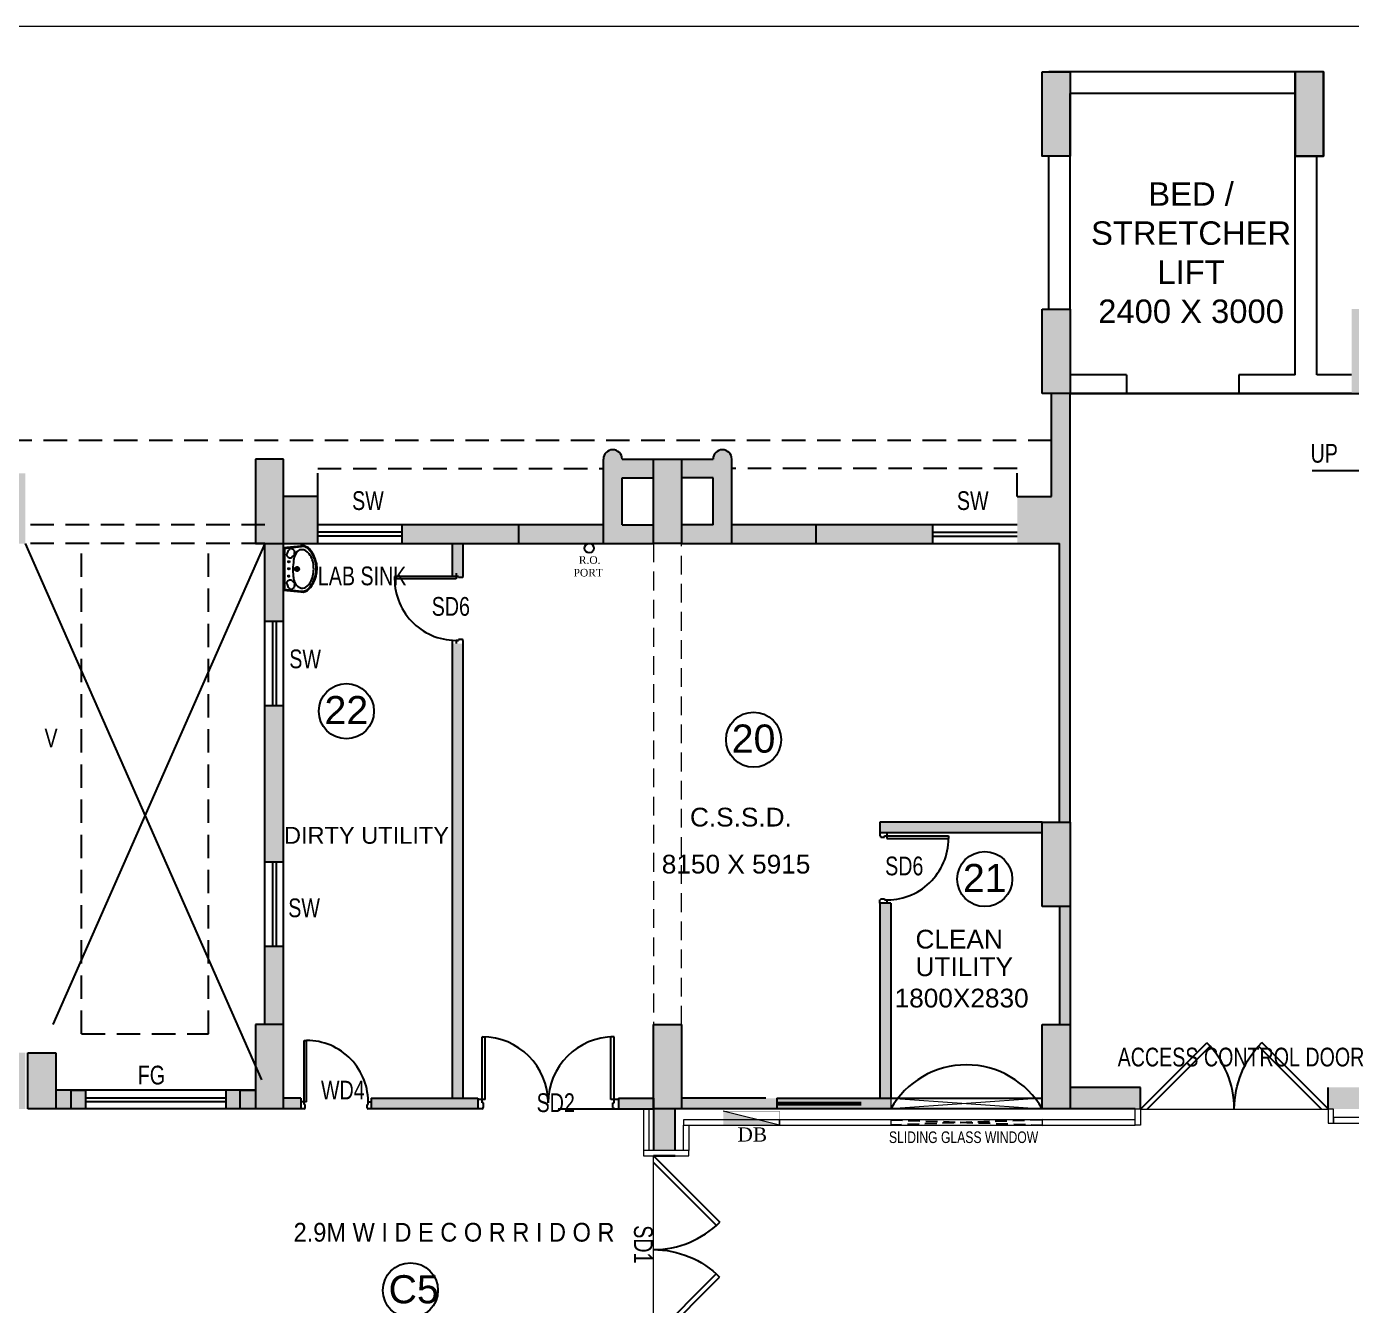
# Model space of a CAD drawing. Extents: x 11034434 to 11724204, y -4674497 to -3911811.
# Drawn here: x 11286318 to 11300451, y -4618108 to -4604468 of the extents above; entities that cross this region are included whole.
import ezdxf
from ezdxf.enums import TextEntityAlignment as Align

# ---------------------------------------------------------------- set-up
doc = ezdxf.new("R2010")
doc.units = 0
doc.header["$MEASUREMENT"] = 0
for name, pattern in [('CENTER', [0]), ('DASHED', [0.75, 0.5, -0.25]), ('DASHED2', [0.375, 0.25, -0.125]), ('HIDDEN', [0.375, 0.25, -0.125])]:
    doc.linetypes.add(name, pattern=pattern)
doc.layers.get('0').update_dxf_attribs({"color": 251, "linetype": 'CONTINUOUS'})
for name, color, linetype, lineweight in [('0.0', 251, 'CONTINUOUS', 0), ('Duct Insulations', 7, 'CONTINUOUS', 5), ('OT TEXT', 251, 'CONTINUOUS', 5), ('WALL PANEL', 7, 'CONTINUOUS', 15)]:
    doc.layers.add(name, color=color, linetype=linetype, lineweight=lineweight)
for name, color, linetype in [('BEAM', 251, 'CONTINUOUS'), ('BLOCK', 251, 'CONTINUOUS'), ('HATCH', 251, 'CONTINUOUS'), ('HS', 251, 'CONTINUOUS'), ('SECTION', 251, 'CONTINUOUS')]:
    doc.layers.add(name, color=color, linetype=linetype)
doc.styles.add('ARIAL', font='arial.ttf', dxfattribs={"width": 0.75})
doc.styles.get("Standard").update_dxf_attribs({"font": 'arial.ttf'})

# ---------------------------------------------------------------- blocks, each defined once
blk = doc.blocks.new('A$C2EC22F09')
at = {"lineweight": 15, "ltscale": 5}
h = blk.add_hatch(color=251, dxfattribs=at)
h.dxf.hatch_style = 1
h.paths.add_polyline_path([(150, 300), (0, 300), (0, -300)])
at = {"color": 7, "lineweight": 15, "ltscale": 5}
blk.add_line((0, -300), (150, 300), dxfattribs=at)
at = {"color": 7, "lineweight": 15, "ltscale": 5, "const_width": 2.42}
blk.add_lwpolyline([(0, -300), (0, 300), (150, 300), (150, -300), (0, -300)], dxfattribs=at)
at = {"layer": 'OT TEXT', "color": 117, "lineweight": 5, "insert": (-100, -9), "char_height": 150, "attachment_point": 5, "rotation": 270}
blk.add_mtext('{\\fTimes New Roman|b0|i0|c0|p18;\\C5;DB}', dxfattribs=at)

msp = doc.modelspace()

# ---------------------------------------------------------------- hatches: boundary and pattern name
at = {"ltscale": 500}
for points in [[(11297150.7, -4604952), (11297450.7, -4604952), (11297450.7, -4605852), (11297150.7, -4605852)], [(11299850.7, -4605852), (11300150.7, -4605852), (11300150.7, -4604952), (11299850.7, -4604952)], [(11297450.7, -4608382), (11297250.7, -4608382), (11297250.7, -4609482), (11296885.7, -4609482), (11296885.7, -4609782), (11296885.7, -4609982), (11297335.7, -4609982), (11297335.7, -4612952), (11297450.7, -4612952)], [(11293840.7, -4609082, 0.9999454), (11293640.7, -4609082), (11292670.7, -4609082, 0.9999615), (11292470.7, -4609082), (11292470.7, -4609782), (11292470.7, -4609982), (11293005.7, -4609982), (11293005.7, -4609782), (11292670.7, -4609782), (11292670.7, -4609282), (11293005.7, -4609282), (11293005.7, -4609232), (11293305.7, -4609232), (11293305.7, -4609282), (11293640.7, -4609282), (11293640.7, -4609782), (11293305.7, -4609782), (11293305.7, -4609982), (11293840.7, -4609982), (11293840.7, -4609782)], [(11289425.7, -4609782), (11289425.7, -4609482), (11289060.7, -4609482), (11289060.7, -4609982), (11289425.7, -4609982)], [(11297450.7, -4613852), (11297335.7, -4613852), (11297335.7, -4615112), (11297450.7, -4615112)], [(11286795.7, -4615812), (11286630.7, -4615812), (11286630.7, -4616012), (11286795.7, -4616012)], [(11288760.7, -4615812), (11288595.7, -4615812), (11288595.7, -4616012), (11288760.7, -4616012)], [(11292631.9, -4615897), (11292631.9, -4616012), (11293005.7, -4616012), (11293005.7, -4615897)], [(11295535.7, -4615897), (11293305.7, -4615897), (11293305.7, -4616012), (11295535.7, -4616012)]]:
    msp.add_hatch(color=256, dxfattribs=at).paths.add_polyline_path(points)
h = msp.add_hatch(color=256, dxfattribs=at)
h.paths.add_polyline_path([(11298200.7, -4615782), (11298200.7, -4616012), (11298200.7, -4616012)], flags=16)
h.paths.add_polyline_path([(11298200.7, -4616012), (11298200.7, -4615782), (11297450.7, -4615782), (11297450.7, -4616012)])
h = msp.add_hatch(color=256, dxfattribs=at)
h.paths.add_polyline_path([(11300200.7, -4615782), (11300229.2, -4615782), (11300200.7, -4615782)], flags=16)
h.paths.add_polyline_path([(11303250.7, -4616012), (11303250.7, -4615782), (11300200.7, -4615782), (11300200.7, -4616012)])
at = {"layer": 'HATCH', "ltscale": 500}
h = msp.add_hatch(color=251, dxfattribs=at)
h.dxf.hatch_style = 1
h.paths.add_polyline_path([(11284390.7, -4648802), (11284690.7, -4648802), (11284690.7, -4649702), (11284390.7, -4649702)])
h.paths.add_polyline_path([(11327800.7, -4652667), (11328700.7, -4652667), (11328700.7, -4652967), (11327800.7, -4652967)])
h.paths.add_polyline_path([(11302215.7, -4658732), (11302515.7, -4658732), (11302515.7, -4659632), (11302215.7, -4659632)])
h.paths.add_polyline_path([(11324600.7, -4658732), (11325200.7, -4658732), (11325200.7, -4659032), (11324600.7, -4659032)])
h.paths.add_polyline_path([(11280960.7, -4640612), (11281710.7, -4640612), (11281710.7, -4640912), (11280960.7, -4640912)])
h.paths.add_polyline_path([(11280960.7, -4644142), (11281860.7, -4644142), (11281860.7, -4644442), (11280960.7, -4644442)])
h.paths.add_polyline_path([(11317942.4, -4658632), (11318770.7, -4658632), (11318770.7, -4658932), (11317942.4, -4658932)])
h.paths.add_polyline_path([(11294185.7, -4658032), (11294485.7, -4658032), (11294485.7, -4658932), (11294185.7, -4658932)])
h.paths.add_polyline_path([(11288015.7, -4658182), (11288315.7, -4658182), (11288315.7, -4658932), (11288015.7, -4658932)])
h.paths.add_polyline_path([(11287690.7, -4658957), (11287990.7, -4658957), (11287990.7, -4659707), (11287690.7, -4659707)])
h.paths.add_polyline_path([(11280960.7, -4629742), (11281710.7, -4629742), (11281710.7, -4630042), (11280960.7, -4630042)])
h.paths.add_polyline_path([(11327800.7, -4629742), (11328700.7, -4629742), (11328700.7, -4630042), (11327800.7, -4630042)])
h.paths.add_polyline_path([(11280860.7, -4648802), (11281160.7, -4648802), (11281160.7, -4649702), (11280860.7, -4649702)])
h.paths.add_polyline_path([(11287690.7, -4658182), (11287990.7, -4658182), (11287990.7, -4658932), (11287690.7, -4658932)])
h.paths.add_polyline_path([(11327700.7, -4616012), (11328000.7, -4616012), (11328000.7, -4615033.7), (11327700.7, -4615033.7)])
h.paths.add_polyline_path([(11280960.7, -4637012), (11281710.7, -4637012), (11281710.7, -4637312), (11280960.7, -4637312)])
h.paths.add_polyline_path([(11309415.7, -4658732), (11309715.7, -4658732), (11309715.7, -4659632), (11309415.7, -4659632)])
h.paths.add_polyline_path([(11327800.7, -4609782), (11328700.7, -4609782), (11328700.7, -4610082), (11327800.7, -4610082)])
h.paths.add_polyline_path([(11327800.7, -4626142), (11328700.7, -4626142), (11328700.7, -4626442), (11327800.7, -4626442)])
h.paths.add_polyline_path([(11280960.7, -4633412), (11281710.7, -4633412), (11281710.7, -4633712), (11280960.7, -4633712)])
h.paths.add_polyline_path([(11313015.7, -4652702), (11313315.7, -4652702), (11313315.7, -4653602), (11313015.7, -4653602)])
h.paths.add_polyline_path([(11327800.7, -4633412), (11328700.7, -4633412), (11328700.7, -4633712), (11327800.7, -4633712)])
h.paths.add_polyline_path([(11286005.7, -4619012), (11286305.7, -4619012), (11286305.7, -4619612), (11286005.7, -4619612)])
h.paths.add_polyline_path([(11280960.7, -4619012), (11281860.7, -4619012), (11281860.7, -4619312), (11280960.7, -4619312)])
h.paths.add_polyline_path([(11327800.7, -4619012), (11328600.7, -4619012), (11328600.7, -4619312), (11327800.7, -4619312)])
h.paths.add_polyline_path([(11324600.7, -4647742), (11325299.6, -4647742), (11325299.6, -4648042), (11324600.7, -4648042)])
h.paths.add_polyline_path([(11321770.7, -4658632), (11322598.9, -4658632), (11322598.9, -4658932), (11321770.7, -4658932)])
h.paths.add_polyline_path([(11327800.7, -4640612), (11328700.7, -4640612), (11328700.7, -4640912), (11327800.7, -4640912)])
h.paths.add_polyline_path([(11286005.7, -4615412), (11286305.7, -4615412), (11286305.7, -4616012), (11286005.7, -4616012)])
h.paths.add_polyline_path([(11286330.7, -4615412), (11286630.7, -4615412), (11286630.7, -4616012), (11286330.7, -4616012)])
h.paths.add_polyline_path([(11282340.7, -4615112), (11282640.7, -4615112), (11282640.7, -4616012), (11282340.7, -4616012)])
h.paths.add_polyline_path([(11327800.7, -4658632), (11328700.7, -4658632), (11328700.7, -4658932), (11327800.7, -4658932)])
h.paths.add_polyline_path([(11300450.7, -4607482), (11300750.7, -4607482), (11300750.7, -4608382), (11300450.7, -4608382)])
h.paths.add_polyline_path([(11306480.7, -4607482), (11306780.7, -4607482), (11306780.7, -4608382), (11306480.7, -4608382)])
h.paths.add_polyline_path([(11284390.7, -4658182), (11284690.7, -4658182), (11284690.7, -4658932), (11284390.7, -4658932)])
h.paths.add_polyline_path([(11286330.7, -4619012), (11286630.7, -4619012), (11286630.7, -4619612), (11286330.7, -4619612)])
h.paths.add_polyline_path([(11297150.7, -4607482), (11297450.7, -4607482), (11297450.7, -4608382), (11297150.7, -4608382)])
h.paths.add_polyline_path([(11282340.7, -4609232), (11282640.7, -4609232), (11282640.7, -4609982), (11282340.7, -4609982)])
h.paths.add_polyline_path([(11286005.7, -4622612), (11286305.7, -4622612), (11286305.7, -4623212), (11286005.7, -4623212)])
h.paths.add_polyline_path([(11286330.7, -4623212), (11286630.7, -4623212), (11286630.7, -4622612), (11286330.7, -4622612)])
h.paths.add_polyline_path([(11284390.7, -4643692), (11284690.7, -4643692), (11284690.7, -4644442), (11284390.7, -4644442)])
h.paths.add_polyline_path([(11286005.7, -4609232), (11286305.7, -4609232), (11286305.7, -4609982), (11286005.7, -4609982)])
h.paths.add_polyline_path([(11283940.7, -4658957), (11284690.7, -4658957), (11284690.7, -4659257), (11283940.7, -4659257)])
h.paths.add_polyline_path([(11313015.7, -4658732), (11313315.7, -4658732), (11313315.7, -4659632), (11313015.7, -4659632)])
h.paths.add_polyline_path([(11284390.7, -4652702), (11284690.7, -4652702), (11284690.7, -4653452), (11284390.7, -4653452)])
h.paths.add_polyline_path([(11305815.7, -4658732), (11306115.7, -4658732), (11306115.7, -4659632), (11305815.7, -4659632)])
h.paths.add_polyline_path([(11327800.7, -4622612), (11328700.7, -4622612), (11328700.7, -4622912), (11327800.7, -4622912)])
h.paths.add_polyline_path([(11280960.7, -4626142), (11281710.7, -4626142), (11281710.7, -4626442), (11280960.7, -4626442)])
h.paths.add_polyline_path([(11321770.7, -4658957), (11322370.7, -4658957), (11322370.7, -4659257), (11321770.7, -4659257)])
h.paths.add_polyline_path([(11280685.7, -4658957), (11281435.7, -4658957), (11281435.7, -4659257), (11280685.7, -4659257)])
h.paths.add_polyline_path([(11318170.7, -4658957), (11318770.7, -4658957), (11318770.7, -4659257), (11318170.7, -4659257)])
h.paths.add_polyline_path([(11281860.7, -4622612), (11280960.7, -4622612), (11280960.7, -4622912), (11281860.7, -4622912)])
h.paths.add_polyline_path([(11294185.7, -4652702), (11294485.7, -4652702), (11294485.7, -4653602), (11294185.7, -4653602)])
h.paths.add_polyline_path([(11298615.7, -4658732), (11298915.7, -4658732), (11298915.7, -4659632), (11298615.7, -4659632)])
h.paths.add_polyline_path([(11318470.7, -4652702), (11318770.7, -4652702), (11318770.7, -4653602), (11318470.7, -4653602)])
h.paths.add_polyline_path([(11327800.7, -4644142), (11328700.7, -4644142), (11328700.7, -4644442), (11327800.7, -4644442)])
h.paths.add_polyline_path([(11327800.7, -4649402), (11328778.9, -4649402), (11328778.9, -4649702), (11327800.7, -4649702)])
h.paths.add_polyline_path([(11288760.7, -4609082), (11289060.7, -4609082), (11289060.7, -4609982), (11288760.7, -4609982)])
edge = h.paths.add_edge_path()
edge.add_line((11309265.7, -4609082), (11309265.7, -4609982))
edge.add_line((11321770.7, -4649702), (11322748.9, -4649702))
edge.add_line((11287690.7, -4643692), (11287690.7, -4644442))
edge.add_line((11309565.7, -4616012), (11309565.7, -4615112))
edge.add_line((11287990.7, -4653452), (11287990.7, -4652702))
edge.add_line((11288015.7, -4652702), (11288015.7, -4653452))
h.paths.add_polyline_path([(11306480.7, -4649402), (11307380.7, -4649402), (11307380.7, -4649702), (11306480.7, -4649702)], flags=17)
h.paths.add_polyline_path([(11291120.7, -4648802), (11291420.7, -4648802), (11291420.7, -4649702), (11291120.7, -4649702)], flags=17)
h.paths.add_polyline_path([(11288015.7, -4648952), (11288315.7, -4648952), (11288315.7, -4649702), (11288015.7, -4649702)], flags=17)
h.paths.add_polyline_path([(11288015.7, -4652702), (11288315.7, -4652702), (11288315.7, -4653452), (11288015.7, -4653452)], flags=17)
h.paths.add_polyline_path([(11296472.4, -4649402), (11297450.7, -4649402), (11297450.7, -4649702), (11296472.4, -4649702)], flags=17)
h.paths.add_polyline_path([(11298276.5, -4652702), (11299254.8, -4652702), (11299254.8, -4653002), (11298276.5, -4653002)], flags=17)
h.paths.add_polyline_path([(11311840.7, -4649402), (11312740.7, -4649402), (11312740.7, -4649702), (11311840.7, -4649702)], flags=17)
h.paths.add_polyline_path([(11300450.7, -4649402), (11301428.9, -4649402), (11301428.9, -4649702), (11300450.7, -4649702)], flags=17)
h.paths.add_polyline_path([(11317870.7, -4649402), (11318770.7, -4649402), (11318770.7, -4649702), (11317870.7, -4649702)], flags=17)
h.paths.add_polyline_path([(11287690.7, -4648952), (11287990.7, -4648952), (11287990.7, -4649702), (11287690.7, -4649702)], flags=17)
h.paths.add_polyline_path([(11287690.7, -4652702), (11287990.7, -4652702), (11287990.7, -4653452), (11287690.7, -4653452)], flags=17)
h.paths.add_polyline_path([(11311840.7, -4622612), (11312740.7, -4622612), (11312740.7, -4622912), (11311840.7, -4622912)], flags=17)
h.paths.add_polyline_path([(11306480.7, -4615412), (11306780.7, -4615412), (11306780.7, -4616012), (11306480.7, -4616012)], flags=16)
h.paths.add_polyline_path([(11306480.7, -4629742), (11307380.7, -4629742), (11307380.7, -4630042), (11306480.7, -4630042)], flags=17)
h.paths.add_polyline_path([(11303250.7, -4613552), (11303850.7, -4613552), (11303850.7, -4613852), (11303250.7, -4613852)], flags=17)
h.paths.add_polyline_path([(11303250.7, -4615712), (11303850.7, -4615712), (11303850.7, -4616012), (11303250.7, -4616012)], flags=16)
h.paths.add_polyline_path([(11311840.7, -4644142), (11312740.7, -4644142), (11312740.7, -4644442), (11311840.7, -4644442)], flags=17)
h.paths.add_polyline_path([(11287690.7, -4643692), (11287990.7, -4643692), (11287990.7, -4644442), (11287690.7, -4644442)], flags=17)
h.paths.add_polyline_path([(11297450.7, -4633712), (11296550.7, -4633712), (11296550.7, -4633412), (11297450.7, -4633412)], flags=17)
h.paths.add_polyline_path([(11290520.7, -4640612), (11291420.7, -4640612), (11291420.7, -4640912), (11290520.7, -4640912)], flags=17)
h.paths.add_polyline_path([(11297150.7, -4643842), (11297450.7, -4643842), (11297450.7, -4644742), (11297150.7, -4644742)], flags=17)
h.paths.add_polyline_path([(11290520.7, -4644142), (11291420.7, -4644142), (11291420.7, -4644442), (11290520.7, -4644442)], flags=17)
h.paths.add_polyline_path([(11306480.7, -4640612), (11307380.7, -4640612), (11307380.7, -4640912), (11306480.7, -4640912)], flags=17)
h.paths.add_polyline_path([(11288015.7, -4643692), (11288315.7, -4643692), (11288315.7, -4644442), (11288015.7, -4644442)], flags=17)
h.paths.add_polyline_path([(11290520.7, -4637012), (11291420.7, -4637012), (11291420.7, -4637312), (11290520.7, -4637312)], flags=17)
h.paths.add_polyline_path([(11311840.7, -4626142), (11312740.7, -4626142), (11312740.7, -4626442), (11311840.7, -4626442)], flags=17)
h.paths.add_polyline_path([(11311840.7, -4637012), (11312740.7, -4637012), (11312740.7, -4637312), (11311840.7, -4637312)], flags=17)
h.paths.add_polyline_path([(11311840.7, -4633412), (11312740.7, -4633412), (11312740.7, -4633712), (11311840.7, -4633712)], flags=17)
h.paths.add_polyline_path([(11315340.7, -4647742), (11315940.7, -4647742), (11315940.7, -4648042), (11315340.7, -4648042)], flags=17)
h.paths.add_polyline_path([(11321770.7, -4629742), (11322670.7, -4629742), (11322670.7, -4630042), (11321770.7, -4630042)], flags=17)
h.paths.add_polyline_path([(11317870.7, -4629742), (11318770.7, -4629742), (11318770.7, -4630042), (11317870.7, -4630042)], flags=17)
h.paths.add_polyline_path([(11300450.7, -4636712), (11300750.7, -4636712), (11300750.7, -4637612), (11300450.7, -4637612)], flags=17)
h.paths.add_polyline_path([(11306480.7, -4637012), (11307380.7, -4637012), (11307380.7, -4637312), (11306480.7, -4637312)], flags=17)
h.paths.add_polyline_path([(11321770.7, -4649402), (11322748.9, -4649402), (11322748.9, -4649702), (11321770.7, -4649702)], flags=17)
h.paths.add_polyline_path([(11297150.7, -4636712), (11297450.7, -4636712), (11297450.7, -4637612), (11297150.7, -4637612)], flags=17)
h.paths.add_polyline_path([(11318470.7, -4636712), (11318770.7, -4636712), (11318770.7, -4637612), (11318470.7, -4637612)], flags=17)
h.paths.add_polyline_path([(11300450.7, -4629742), (11301350.7, -4629742), (11301350.7, -4630042), (11300450.7, -4630042)], flags=17)
h.paths.add_polyline_path([(11313568.2, -4615712), (11314468.2, -4615712), (11314468.2, -4616012), (11313568.2, -4616012)], flags=17)
h.paths.add_polyline_path([(11317870.7, -4615712), (11318770.7, -4615712), (11318770.7, -4616012), (11317870.7, -4616012)], flags=17)
h.paths.add_polyline_path([(11321770.7, -4615712), (11322670.7, -4615712), (11322670.7, -4616012), (11321770.7, -4616012)], flags=17)
h.paths.add_polyline_path([(11306480.7, -4633412), (11307380.7, -4633412), (11307380.7, -4633712), (11306480.7, -4633712)], flags=17)
h.paths.add_polyline_path([(11300450.7, -4633412), (11301350.7, -4633412), (11301350.7, -4633712), (11300450.7, -4633712)], flags=17)
h.paths.add_polyline_path([(11294020.7, -4647742), (11294620.7, -4647742), (11294620.7, -4648042), (11294020.7, -4648042)], flags=17)
h.paths.add_polyline_path([(11306480.7, -4622612), (11307380.7, -4622612), (11307380.7, -4622912), (11306480.7, -4622912)], flags=17)
h.paths.add_polyline_path([(11290520.7, -4633412), (11291420.7, -4633412), (11291420.7, -4633712), (11290520.7, -4633712)], flags=17)
h.paths.add_polyline_path([(11321770.7, -4633412), (11322670.7, -4633412), (11322670.7, -4633712), (11321770.7, -4633712)], flags=17)
h.paths.add_polyline_path([(11317870.7, -4633412), (11318770.7, -4633412), (11318770.7, -4633712), (11317870.7, -4633712)], flags=17)
h.paths.add_polyline_path([(11321770.7, -4636712), (11322070.7, -4636712), (11322070.7, -4637612), (11321770.7, -4637612)], flags=17)
h.paths.add_polyline_path([(11300450.7, -4640312), (11300750.7, -4640312), (11300750.7, -4641212), (11300450.7, -4641212)], flags=17)
h.paths.add_polyline_path([(11321770.7, -4643842), (11322070.7, -4643842), (11322070.7, -4644742), (11321770.7, -4644742)], flags=17)
h.paths.add_polyline_path([(11306480.7, -4626142), (11307380.7, -4626142), (11307380.7, -4626442), (11306480.7, -4626442)], flags=17)
h.paths.add_polyline_path([(11318470.7, -4625842), (11318770.7, -4625842), (11318770.7, -4626742), (11318470.7, -4626742)], flags=17)
h.paths.add_polyline_path([(11321770.7, -4625842), (11322070.7, -4625842), (11322070.7, -4626742), (11321770.7, -4626742)], flags=17)
h.paths.add_polyline_path([(11296550.7, -4629742), (11297450.7, -4629742), (11297450.7, -4630042), (11296550.7, -4630042)], flags=17)
h.paths.add_polyline_path([(11311645.4, -4629741.8), (11312740.7, -4629742), (11312740.7, -4630042), (11311645.4, -4630041.8)], flags=17)
h.paths.add_polyline_path([(11290520.7, -4629742), (11291420.7, -4629742), (11291420.7, -4630042), (11290520.7, -4630042)], flags=17)
h.paths.add_polyline_path([(11305476.5, -4652702), (11306454.8, -4652702), (11306454.8, -4653002), (11305476.5, -4653002)], flags=17)
h.paths.add_polyline_path([(11297150.7, -4640312), (11297450.7, -4640312), (11297450.7, -4641212), (11297150.7, -4641212)], flags=17)
h.paths.add_polyline_path([(11293005.7, -4609982), (11293305.7, -4609982), (11293305.7, -4609182), (11293005.7, -4609182)], flags=17)
h.paths.add_polyline_path([(11321770.7, -4622312), (11322070.7, -4622312), (11322070.7, -4623212), (11321770.7, -4623212)], flags=17)
h.paths.add_polyline_path([(11297150.7, -4612952), (11297450.7, -4612952), (11297450.7, -4613852), (11297150.7, -4613852)], flags=17)
h.paths.add_polyline_path([(11311840.7, -4619012), (11312740.7, -4619012), (11312740.7, -4619312), (11311840.7, -4619312)], flags=17)
h.paths.add_polyline_path([(11306480.7, -4612952), (11306780.7, -4612952), (11306780.7, -4613852), (11306480.7, -4613852)], flags=17)
h.paths.add_polyline_path([(11293005.7, -4615112), (11293305.7, -4615112), (11293305.7, -4616012), (11293005.7, -4616012)], flags=17)
h.paths.add_polyline_path([(11309265.7, -4615112), (11309565.7, -4615112), (11309565.7, -4616012), (11309265.7, -4616012)], flags=16)
h.paths.add_polyline_path([(11290520.7, -4619012), (11291420.7, -4619012), (11291420.7, -4619312), (11290520.7, -4619312)], flags=17)
h.paths.add_polyline_path([(11300450.7, -4619012), (11301095.7, -4619012), (11301095.7, -4619312), (11300450.7, -4619312)], flags=17)
h.paths.add_polyline_path([(11288760.7, -4615112), (11289060.7, -4615112), (11289060.7, -4616012), (11288760.7, -4616012)], flags=17)
h.paths.add_polyline_path([(11318470.7, -4609082), (11318770.7, -4609082), (11318770.7, -4609982), (11318470.7, -4609982)], flags=17)
h.paths.add_polyline_path([(11297150.7, -4615112), (11297450.7, -4615112), (11297450.7, -4616012), (11297150.7, -4616012)], flags=17)
h.paths.add_polyline_path([(11313868.2, -4609082), (11314168.2, -4609082), (11314168.2, -4609982), (11313868.2, -4609982)], flags=17)
h.paths.add_polyline_path([(11321770.7, -4619012), (11322670.7, -4619012), (11322670.7, -4619312), (11321770.7, -4619312)], flags=17)
h.paths.add_polyline_path([(11297150.7, -4625842), (11297450.7, -4625842), (11297450.7, -4626742), (11297150.7, -4626742)], flags=17)
h.paths.add_polyline_path([(11290520.7, -4622612), (11291420.7, -4622612), (11291420.7, -4622912), (11290520.7, -4622912)], flags=17)
h.paths.add_polyline_path([(11309265.7, -4609082), (11309565.7, -4609082), (11309565.7, -4609982), (11309265.7, -4609982)], flags=17)
h.paths.add_polyline_path([(11317870.7, -4619012), (11318770.7, -4619012), (11318770.7, -4619312), (11317870.7, -4619312)], flags=17)
h.paths.add_polyline_path([(11321770.7, -4609082), (11322070.7, -4609082), (11322070.7, -4609982), (11321770.7, -4609982)], flags=17)
h.paths.add_polyline_path([(11309076.5, -4652702), (11310054.8, -4652702), (11310054.8, -4653002), (11309076.5, -4653002)], flags=17)
h.paths.add_polyline_path([(11306480.7, -4619012), (11307380.7, -4619012), (11307380.7, -4619312), (11306480.7, -4619312)], flags=17)
h.paths.add_polyline_path([(11306480.7, -4644142), (11307380.7, -4644142), (11307380.7, -4644442), (11306480.7, -4644442)], flags=17)
h.paths.add_polyline_path([(11300450.7, -4622312), (11300750.7, -4622312), (11300750.7, -4623212), (11300450.7, -4623212)], flags=17)
h.paths.add_polyline_path([(11311840.7, -4640612), (11312740.7, -4640612), (11312740.7, -4640912), (11311840.7, -4640912)], flags=17)
h.paths.add_polyline_path([(11297150.7, -4623212), (11297450.7, -4623212), (11297450.7, -4622314.4), (11297150.7, -4622314.4)], flags=17)
h.paths.add_polyline_path([(11318470.7, -4640312), (11318770.7, -4640312), (11318770.7, -4641212), (11318470.7, -4641212)], flags=17)
h.paths.add_polyline_path([(11300450.7, -4643842), (11300750.7, -4643842), (11300750.7, -4644742), (11300450.7, -4644742)], flags=17)
h.paths.add_polyline_path([(11321770.7, -4640312), (11322070.7, -4640312), (11322070.7, -4641212), (11321770.7, -4641212)], flags=17)
h.paths.add_polyline_path([(11296472.4, -4619012), (11297450.7, -4619012), (11297450.7, -4619312), (11296472.4, -4619312)], flags=17)
h.paths.add_polyline_path([(11318470.7, -4643842), (11318770.7, -4643842), (11318770.7, -4644742), (11318470.7, -4644742)], flags=17)
h.paths.add_polyline_path([(11300450.7, -4625842), (11300750.7, -4625842), (11300750.7, -4626742), (11300450.7, -4626742)], flags=17)
h.paths.add_polyline_path([(11290520.7, -4626142), (11291420.7, -4626142), (11291420.7, -4626442), (11290520.7, -4626442)], flags=17)
h.paths.add_polyline_path([(11318470.7, -4622312), (11318770.7, -4622312), (11318770.7, -4623212), (11318470.7, -4623212)], flags=17)
h.paths.add_polyline_path([(11322070.7, -4652759.1), (11321770.7, -4652759.1), (11321770.7, -4653680.2), (11322070.7, -4653680.2)])
at = {"layer": 'HS', "lineweight": -3, "ltscale": 500}
h = msp.add_hatch(color=256, dxfattribs=at)
h.dxf.hatch_style = 1
h.paths.add_polyline_path([(11292470.7, -4609782), (11291455.7, -4609782), (11290325.7, -4609782), (11290325.7, -4609982), (11290925.7, -4609982), (11292470.7, -4609982)])
h.paths.add_polyline_path([(11295985.7, -4609782), (11294855.7, -4609782), (11293840.7, -4609782), (11293840.7, -4609982), (11295985.7, -4609982)])
h = msp.add_hatch(color=256, dxfattribs=at)
h.dxf.hatch_style = 1
h.paths.add_polyline_path([(11289060.7, -4609982), (11288860.7, -4609982), (11288860.7, -4610814.5), (11289060.7, -4610814.5)])
h.paths.add_polyline_path([(11289060.7, -4611714.5), (11288860.7, -4611714.5), (11288860.7, -4612497), (11288860.7, -4612547), (11289060.7, -4612547)])
h.paths.add_polyline_path([(11289060.7, -4612547), (11288860.7, -4612547), (11288860.7, -4613379.5), (11289060.7, -4613379.5)])
h.paths.add_polyline_path([(11289060.7, -4614279.5), (11288860.7, -4614279.5), (11288860.7, -4614802), (11288860.7, -4615112), (11289060.7, -4615112)])
h = msp.add_hatch(color=256, dxfattribs=at)
h.dxf.hatch_style = 1
h.paths.add_polyline_path([(11290975.7, -4609982), (11290860.7, -4609982), (11290860.7, -4610332.6), (11290900.7, -4610332.6), (11290926.9, -4610332.6), (11290926.9, -4610343.8), (11290964.4, -4610343.8), (11290964.4, -4610341.9, 0.4142136), (11290973.8, -4610332.6), (11290975.7, -4610332.6), (11290975.7, -4610298.8)])
h = msp.add_hatch(color=256, dxfattribs=at)
h.dxf.hatch_style = 1
h.paths.add_polyline_path([(11290975.7, -4611048.8), (11290860.7, -4611048.8), (11290860.7, -4615897), (11290975.7, -4615897)])
at = {"layer": 'HS', "linetype": 'CENTER', "ltscale": 500, "true_color": 0x636466}
h = msp.add_hatch(color=251, dxfattribs=at)
h.dxf.hatch_style = 1
h.paths.add_polyline_path([(11289995.7, -4616012), (11291131.9, -4616012), (11291131.9, -4615897), (11289995.7, -4615897)])
h.paths.add_polyline_path([(11289060.7, -4616012), (11289245.7, -4616012), (11289245.7, -4615897), (11289060.7, -4615897)])
h.paths.add_polyline_path([(11295420.7, -4612952), (11295420.7, -4613067), (11297150.7, -4613067), (11297150.7, -4612952)])
h.paths.add_polyline_path([(11295420.7, -4613817), (11295420.7, -4615897), (11295535.7, -4615897), (11295535.7, -4613817), (11295420.7, -4613817)])
at = {"layer": 'HS', "lineweight": -3, "ltscale": 500}
h = msp.add_hatch(color=256, dxfattribs=at)
h.dxf.hatch_style = 1
h.paths.add_polyline_path([(11286945.7, -4616012), (11286945.7, -4615812), (11286795.7, -4615812), (11286795.7, -4616012)])
h.paths.add_polyline_path([(11288445.7, -4615812), (11288445.7, -4616012), (11288595.7, -4616012), (11288595.7, -4615812)])
h = msp.add_hatch(color=256, dxfattribs=at)
h.dxf.hatch_style = 1
h.paths.add_polyline_path([(11295220.7, -4615966), (11294320.7, -4615966), (11294320.7, -4616012), (11295220.7, -4616012)])
h.paths.add_polyline_path([(11295220.7, -4615943), (11294320.7, -4615943), (11294320.7, -4615966), (11295220.7, -4615966)])
h.paths.add_polyline_path([(11295220.7, -4615897), (11294320.7, -4615897), (11294320.7, -4615943), (11295220.7, -4615943)])
h.paths.add_polyline_path([(11291725.3, -4615794.4), (11292038.5, -4615794.4), (11292038.5, -4616095.2), (11291725.3, -4616095.2)], flags=9)
at = {"layer": 'HS', "linetype": 'CENTER', "ltscale": 500, "true_color": 0x636466}
h = msp.add_hatch(color=251, dxfattribs=at)
h.dxf.hatch_style = 1
h.paths.add_polyline_path([(11293005.7, -4616012), (11293005.7, -4616454.8), (11293235.7, -4616454.8), (11293235.7, -4616012), (11293005.7, -4616012)])
h.paths.add_polyline_path([(11293235.7, -4618569.1), (11293005.7, -4618569.1), (11293005.7, -4619012), (11293235.7, -4619012), (11293235.7, -4618569.1)])

# ---------------------------------------------------------------- linework, layer by layer
at = {"lineweight": 25, "ltscale": 500}
for p, q in [((11297150.7, -4605852), (11297150.7, -4604952)), ((11297150.7, -4604952), (11297450.7, -4604952)), ((11297450.7, -4604952), (11297450.7, -4605852)), ((11299850.7, -4605852), (11299850.7, -4604952)), ((11300150.7, -4604952), (11300150.7, -4605852)), ((11297450.7, -4605852), (11297150.7, -4605852)), ((11300150.7, -4605852), (11299850.7, -4605852)), ((11297150.7, -4608382), (11297150.7, -4607482)), ((11297150.7, -4607482), (11297450.7, -4607482)), ((11297450.7, -4607482), (11297450.7, -4608382)), ((11297450.7, -4608382), (11297150.7, -4608382)), ((11293005.7, -4609982), (11293005.7, -4609082)), ((11293005.7, -4609082), (11293305.7, -4609082)), ((11293305.7, -4609082), (11293305.7, -4609982)), ((11289425.7, -4609982), (11290925.7, -4609982)), ((11293305.7, -4609982), (11293005.7, -4609982)), ((11289060.7, -4610814.5), (11288860.7, -4610814.5)), ((11289060.7, -4615112), (11289060.7, -4611264.5)), ((11289060.7, -4611714.5), (11288860.7, -4611714.5)), ((11297150.7, -4613852), (11297150.7, -4612952)), ((11297150.7, -4612952), (11297450.7, -4612952)), ((11297450.7, -4612952), (11297450.7, -4613852)), ((11289060.7, -4613379.5), (11288860.7, -4613379.5)), ((11297450.7, -4613852), (11297150.7, -4613852)), ((11289060.7, -4614279.5), (11288860.7, -4614279.5)), ((11293005.7, -4616012), (11293005.7, -4615112)), ((11293005.7, -4615112), (11293305.7, -4615112)), ((11293305.7, -4615112), (11293305.7, -4616012)), ((11297150.7, -4616012), (11297150.7, -4615112)), ((11297150.7, -4615112), (11297450.7, -4615112)), ((11297450.7, -4615112), (11297450.7, -4616012)), ((11286795.7, -4615812), (11286945.7, -4615812)), ((11286945.7, -4615812), (11286945.7, -4616012)), ((11288445.7, -4615812), (11288445.7, -4616012)), ((11288595.7, -4615812), (11288760.7, -4615812)), ((11300200.7, -4616012), (11300200.7, -4615782)), ((11293305.7, -4616012), (11293005.7, -4616012)), ((11297450.7, -4616012), (11297150.7, -4616012))]:
    msp.add_line(p, q, dxfattribs=at)
at = {"lineweight": 25}
for p, q in [((11300150.7, -4604952), (11297220.7, -4604952)), ((11299850.7, -4605182), (11297450.7, -4605182)), ((11297450.7, -4607482), (11297450.7, -4605182)), ((11299850.7, -4608182), (11299850.7, -4605182)), ((11300150.7, -4605852), (11300150.7, -4605652)), ((11297220.7, -4607482), (11297220.7, -4605852)), ((11300080.7, -4608182), (11300080.7, -4605852)), ((11298050.7, -4608182), (11297450.7, -4608182)), ((11298050.7, -4608182), (11298050.7, -4608384)), ((11299850.7, -4608182), (11299250.7, -4608182)), ((11299250.7, -4608182), (11299250.7, -4608384)), ((11300450.7, -4608182), (11300080.7, -4608182)), ((11297250.7, -4609482), (11297250.7, -4608382)), ((11300450.7, -4608382), (11297450.7, -4608382)), ((11297450.7, -4612952), (11297450.7, -4608382)), ((11300880.7, -4608384), (11297450.7, -4608384)), ((11288760.7, -4609082), (11288760.7, -4609982)), ((11289060.7, -4609082), (11288760.7, -4609082)), ((11289060.7, -4616012), (11289060.7, -4609082)), ((11292470.7, -4609982), (11292470.7, -4609082)), ((11292670.7, -4609082), (11293005.7, -4609082)), ((11293305.7, -4609082), (11293640.7, -4609082)), ((11293840.7, -4609982), (11293840.7, -4609082)), ((11292670.7, -4609782), (11292670.7, -4609282)), ((11292670.7, -4609282), (11293005.7, -4609282)), ((11293640.7, -4609282), (11293305.7, -4609282)), ((11293640.7, -4609782), (11293640.7, -4609282)), ((11302641.5, -4609207), (11300032.9, -4609207)), ((11289425.7, -4609482), (11289060.7, -4609482)), ((11289425.7, -4609982), (11289425.7, -4609482)), ((11296885.7, -4609482), (11297250.7, -4609482)), ((11292470.7, -4609782), (11289425.7, -4609782)), ((11290325.7, -4609862), (11289425.7, -4609862)), ((11290325.7, -4609982), (11290325.7, -4609782)), ((11291570.7, -4609982), (11291570.7, -4609782)), ((11292670.7, -4609782), (11293005.7, -4609782)), ((11293640.7, -4609782), (11293305.7, -4609782)), ((11296885.7, -4609782), (11293840.7, -4609782)), ((11294740.7, -4609982), (11294740.7, -4609782)), ((11295985.7, -4609982), (11295985.7, -4609782)), ((11295985.7, -4609862), (11296885.7, -4609862)), ((11286305.7, -4609982), (11288825.7, -4615702.5)), ((11288860.7, -4609982), (11286600.8, -4615112)), ((11288760.7, -4609982), (11293005.7, -4609982)), ((11288860.7, -4615112), (11288860.7, -4609982)), ((11289060.7, -4610025.7), (11289245.4, -4610005)), ((11289060.7, -4610033.7), (11289252.1, -4610012.2)), ((11290325.7, -4609902), (11289425.7, -4609902)), ((11290860.7, -4610332.6), (11290860.7, -4609982)), ((11290975.7, -4610332.6), (11290975.7, -4609982)), ((11293305.7, -4609982), (11297335.7, -4609982)), ((11295985.7, -4609902), (11296885.7, -4609902)), ((11297335.7, -4612952), (11297335.7, -4609982)), ((11289060.7, -4610025.7), (11289060.7, -4610478.2)), ((11289070.3, -4610040.8), (11289071.4, -4610458.7)), ((11289115.1, -4610188.7), (11289115.1, -4610162.4)), ((11289132.6, -4610176.6), (11289100.1, -4610176.6)), ((11289132.6, -4610251.3), (11289100.1, -4610251.3)), ((11289115.1, -4610263.4), (11289115.1, -4610237.2)), ((11289234.1, -4610252.8), (11289172.7, -4610252.8)), ((11289204, -4610222.6), (11289204, -4610282.9)), ((11290900.7, -4610298.8), (11290900.7, -4610358.8)), ((11289127.4, -4610330.6), (11289100.1, -4610330.6)), ((11289115.1, -4610342.7), (11289115.1, -4610316.4)), ((11290244.4, -4610332.6), (11290244.4, -4610358.8)), ((11290926.9, -4610332.6), (11290244.4, -4610332.6)), ((11290900.7, -4610358.8), (11290244.4, -4610358.8)), ((11290926.9, -4610343.8), (11290926.9, -4610332.6)), ((11290964.4, -4610343.8), (11290926.9, -4610343.8)), ((11290964.4, -4610343.8), (11290964.4, -4610341.9)), ((11290975.7, -4610332.6), (11290973.8, -4610332.6)), ((11289060.7, -4610470.2), (11289252.1, -4610491.6)), ((11289060.7, -4610478.2), (11289245.4, -4610498.9)), ((11290926.9, -4611003.8), (11290926.9, -4611015.1)), ((11290964.4, -4611003.8), (11290926.9, -4611003.8)), ((11290964.4, -4611003.8), (11290964.4, -4611005.7)), ((11290860.7, -4615897), (11290860.7, -4611013.8)), ((11290926.9, -4611015.1), (11290900.7, -4611015.1)), ((11290900.7, -4611015.1), (11290900.7, -4611048.8)), ((11290975.7, -4611015.1), (11290973.8, -4611015.1)), ((11290975.7, -4611048.8), (11290975.7, -4611015.1)), ((11290975.7, -4615897), (11290975.7, -4611048.8)), ((11295420.7, -4612952), (11295420.7, -4613067)), ((11297150.7, -4612952), (11295420.7, -4612952)), ((11297150.7, -4613067), (11295420.7, -4613067)), ((11295420.7, -4613067), (11295420.7, -4613100.7)), ((11295420.7, -4613100.7), (11295422.5, -4613100.7)), ((11295431.9, -4613112), (11295431.9, -4613110.1)), ((11295431.9, -4613112), (11295469.4, -4613112)), ((11295469.4, -4613112), (11295469.4, -4613100.7)), ((11295469.4, -4613100.7), (11296151.9, -4613100.7)), ((11295495.7, -4613067), (11295495.7, -4613127)), ((11295495.7, -4613127), (11296151.9, -4613127)), ((11296151.9, -4613100.7), (11296151.9, -4613127)), ((11295420.7, -4613783.2), (11295422.5, -4613783.2)), ((11295420.7, -4613817), (11295420.7, -4613783.2)), ((11295420.7, -4613817), (11295420.7, -4615897)), ((11295535.7, -4613817), (11295420.7, -4613817)), ((11295431.9, -4613772), (11295431.9, -4613773.8)), ((11295431.9, -4613772), (11295469.4, -4613772)), ((11295469.4, -4613772), (11295469.4, -4613783.2)), ((11295469.4, -4613783.2), (11295495.7, -4613783.2)), ((11295495.7, -4613783.2), (11295495.7, -4613817)), ((11295535.7, -4613817), (11295535.7, -4615897)), ((11297335.7, -4613852), (11297335.7, -4615112)), ((11297450.7, -4613852), (11297450.7, -4615112)), ((11288760.7, -4615112), (11288760.7, -4616012)), ((11289060.7, -4615112), (11288760.7, -4615112)), ((11291176.9, -4615947), (11291176.9, -4615242)), ((11291176.9, -4615242), (11291211.9, -4615242)), ((11291211.9, -4615912), (11291211.9, -4615242)), ((11292551.9, -4615912), (11292551.9, -4615242)), ((11292586.9, -4615242), (11292551.9, -4615242)), ((11292586.9, -4615947), (11292586.9, -4615242)), ((11298200.7, -4616013.7), (11298907.8, -4615306.6)), ((11298272.2, -4616012.8), (11298942.2, -4615342.8)), ((11300130.8, -4616012.8), (11299459.1, -4615341.1)), ((11300200.7, -4616012), (11299493.6, -4615304.9)), ((11286330.7, -4616012), (11286330.7, -4615412)), ((11286330.7, -4615412), (11286630.7, -4615412)), ((11286630.7, -4615412), (11286630.7, -4616012)), ((11288760.7, -4615812), (11286630.7, -4615812)), ((11286795.7, -4616012), (11286795.7, -4615812)), ((11288595.7, -4616012), (11288595.7, -4615812)), ((11298200.7, -4615782), (11297450.7, -4615782)), ((11298200.7, -4615782), (11297450.7, -4615782)), ((11297450.7, -4615782), (11297450.7, -4616012)), ((11298200.7, -4616012), (11298200.7, -4615782)), ((11286945.7, -4615892), (11288445.7, -4615892)), ((11286945.7, -4615932), (11288445.7, -4615932)), ((11289245.7, -4615897), (11289060.7, -4615897)), ((11289995.7, -4615897), (11291131.9, -4615897)), ((11291131.9, -4615897), (11291131.9, -4616012)), ((11291211.9, -4615912), (11291131.9, -4615912)), ((11291191.9, -4615947), (11291176.9, -4615947)), ((11291191.9, -4615997), (11291191.9, -4615947)), ((11292631.9, -4615912), (11292551.9, -4615912)), ((11292571.9, -4615947), (11292586.9, -4615947)), ((11292571.9, -4615997), (11292571.9, -4615947)), ((11292631.9, -4615897), (11293005.7, -4615897)), ((11292631.9, -4615897), (11292631.9, -4616012)), ((11293005.7, -4615897), (11293005.7, -4616012)), ((11294205.7, -4615897), (11293305.7, -4615897)), ((11294320.7, -4615897), (11294320.7, -4616012)), ((11294320.7, -4615897), (11297150.7, -4615897)), ((11294320.7, -4615943), (11295220.7, -4615943)), ((11289279.4, -4616012), (11286330.7, -4616012)), ((11291176.9, -4616012), (11289961.9, -4616012)), ((11291176.9, -4616012), (11291176.9, -4616009.5)), ((11291191.9, -4615997), (11291189.4, -4615997)), ((11291990.7, -4616012), (11293005.7, -4616012)), ((11292571.9, -4615997), (11292574.4, -4615997)), ((11292586.9, -4616012), (11292586.9, -4616009.5)), ((11297150.7, -4616012), (11293305.7, -4616012)), ((11294320.7, -4615966), (11295220.7, -4615966)), ((11298143.5, -4616012), (11297450.7, -4616012)), ((11293235.7, -4616512), (11293005.7, -4616512)), ((11293005.7, -4616512), (11293712.8, -4617219.1)), ((11293004.8, -4616581.8), (11293676.5, -4617253.5)), ((11293004.8, -4618440.4), (11293674.8, -4617770.4)), ((11293003.9, -4618512), (11293711, -4617804.9))]:
    msp.add_line(p, q, dxfattribs=at)
at = {"linetype": 'DASHED', "lineweight": 25, "ltscale": 500}
for p, q in [((11297250.7, -4608882), (11279403.7, -4608882)), ((11289425.7, -4609482), (11289425.7, -4609182)), ((11289425.7, -4609182), (11292470.7, -4609182)), ((11296885.7, -4609182), (11293840.7, -4609182)), ((11296885.7, -4609482), (11296885.7, -4609182)), ((11288860.7, -4609782), (11286305.7, -4609782)), ((11288860.7, -4609982), (11286305.7, -4609982)), ((11286905.7, -4615212), (11286905.7, -4609982)), ((11288260.7, -4615212), (11288260.7, -4609982)), ((11286905.7, -4615212), (11288260.7, -4615212))]:
    msp.add_line(p, q, dxfattribs=at)
at = {"lineweight": 25, "ltscale": 2}
for p, q in [((11288940.7, -4610814.5), (11288940.7, -4611714.5)), ((11288980.7, -4610814.5), (11288980.7, -4611714.5)), ((11288940.7, -4613379.5), (11288940.7, -4614279.5)), ((11288980.7, -4613379.5), (11288980.7, -4614279.5))]:
    msp.add_line(p, q, dxfattribs=at)
at = {"color": 1, "lineweight": 25}
for p, q in [((11289279.4, -4615280.7), (11289305.7, -4615280.7)), ((11289279.4, -4615963.2), (11289279.4, -4615280.7)), ((11289305.7, -4615937), (11289305.7, -4615280.7)), ((11289245.7, -4615897), (11289245.7, -4616012)), ((11289305.7, -4615937), (11289245.7, -4615937)), ((11289245.7, -4615937), (11289245.7, -4616012)), ((11289961.9, -4615963.2), (11289961.9, -4615937)), ((11289961.9, -4615937), (11289995.7, -4615937)), ((11289995.7, -4615897), (11289995.7, -4616012)), ((11289290.7, -4615963.2), (11289279.4, -4615963.2)), ((11289279.4, -4616012), (11289279.4, -4616010.1)), ((11289290.7, -4616000.7), (11289288.8, -4616000.7)), ((11289290.7, -4616000.7), (11289290.7, -4615963.2)), ((11289950.7, -4615963.2), (11289961.9, -4615963.2)), ((11289950.7, -4616000.7), (11289950.7, -4615963.2)), ((11289950.7, -4616000.7), (11289952.5, -4616000.7)), ((11289961.9, -4616012), (11289961.9, -4616010.1))]:
    msp.add_line(p, q, dxfattribs=at)
at = {"ltscale": 500}
for points in [[(11297150.7, -4604952), (11297450.7, -4604952), (11297450.7, -4605852), (11297150.7, -4605852)], [(11299850.7, -4605852), (11300150.7, -4605852), (11300150.7, -4604952), (11299850.7, -4604952)]]:
    msp.add_lwpolyline(points, close=True, dxfattribs=at)
at = {"color": 6, "linetype": 'DASHED2', "ltscale": 500}
for points in [[(11295535.7, -4616127.3), (11297150.7, -4616184.5)], [(11297150.7, -4616127.3), (11295535.7, -4616184.5)]]:
    msp.add_lwpolyline(points, dxfattribs=at)
at = {"color": 1, "ltscale": 500}
msp.add_circle((11292320.7, -4610031.8), 49.8, dxfattribs=at)
at = {"lineweight": -3, "ltscale": 500}
for centre in [(11289729.7, -4611770.1), (11294073.2, -4612073.9), (11296539.1, -4613560.8), (11290413.2, -4617946.4)]:
    msp.add_circle(centre, 293.8, dxfattribs=at)
at = {"lineweight": -3}
for centre, radius, start, end in [((11292570.7, -4609082), 100, 0, 180), ((11293740.7, -4609082), 100, 0, 180), ((11296343.1, -4616469.7), 928.2, 29.53899, 150.45391)]:
    msp.add_arc(centre, radius, start, end, dxfattribs=at)
for centre, radius, start, end in [((11290900.7, -4610358.8), 656.2, 180, 272.29244), ((11290964.4, -4610332.6), 9.38, 270, 0), ((11290964.4, -4611015.1), 9.38, 0, 90), ((11295431.9, -4613100.7), 9.38, 180, 270), ((11295495.7, -4613127), 656.2, 267.70756, 0), ((11295431.9, -4613783.2), 9.38, 90, 180), ((11291176.9, -4615947), 705, 0, 90), ((11292586.9, -4615947), 705, 90, 180), ((11291176.9, -4615997), 12.5, 270, 0), ((11292586.9, -4615997), 12.5, 180, 270)]:
    msp.add_arc(centre, radius, start, end)
at = {"color": 1}
for centre, radius, start, end in [((11289305.7, -4615937), 656.2, 357.70756, 90), ((11289279.4, -4616000.7), 9.38, 270, 0), ((11289961.9, -4616000.7), 9.38, 180, 270)]:
    msp.add_arc(centre, radius, start, end, dxfattribs=at)
for centre, major_axis, start_param, end_param in [((11289255.5, -4610087.6), (-0.1, -83.2), 2.8501182, 3.2647513), ((11289259.1, -4610090), (0, -78.1), 2.5623759, 3.2316934), ((11289258.1, -4610111.7), (-0.1, -106), 2.3105523, 2.9425723), ((11289046.1, -4610045.6), (0, -24.7), 1.7654674, 2.50956), ((11289126.8, -4610101.7), (0, -34), 4.2221211, 5.0849582), ((11289135.4, -4610085.8), (0.1, -49.2), -0.960797, -0.2254119), ((11289215.6, -4610128), (-0.3, -126.1), 4.0271905, 4.3730335), ((11289136.7, -4610057.3), (0, -20.7), 2.6618836, 4.2448997), ((11289133.3, -4610103.2), (-0.1, -31.9), -0.2767666, 0.5253072), ((11289128.3, -4610092.9), (0.3, -56.9), 2.1764576, 2.8166911), ((11289175, -4610138.4), (0.2, -26.8), 3.6288583, 4.4202337), ((11289167.4, -4610121.6), (-0.03, -8.55), 1.4551881, 3.796569), ((11289333.9, -4610176), (0.1, -166.8), 4.1811118, 4.6415593), ((11289181.1, -4610089), (-6.08, -6.08), 4.7305459, 6.1279799), ((11289182.1, -4610090.4), (6.17, -6.17), 4.3547788, 6.0271235), ((11289161.2, -4610071.7), (0, -17.9), 0.8808481, 2.2609081), ((11289263.4, -4610123.7), (0, -80.1), 3.5544949, 4.2995475), ((11289252, -4610142.7), (0, -94.7), 2.8905372, 3.3629836), ((11289233.9, -4610169.9), (0.2, -126), 2.0540554, 2.8027512), ((11289242.6, -4610132.6), (-0.1, -123.1), 2.1274352, 2.6400922), ((11289127, -4610236.5), (0.2, -287), 1.8089811, 2.3228038), ((11289133.3, -4610238.9), (0, -247.5), 1.5798089, 2.1127917), ((11289195.3, -4610198.2), (-0.2, -200.3), 1.8682154, 2.2817889), ((11289105.9, -4610252.3), (0, -302.7), 1.155365, 1.9521887), ((11289115.1, -4610176.6), (0.02, -6.43), 3.1390351, 9.4222204), ((11289115.1, -4610251.3), (0.08, -6.43), 3.1288296, 9.4120149), ((11289958.9, -4610286.5), (0.8, -800.7), 4.5581593, 4.668067), ((11289891, -4610248.8), (0.1, -732.1), -1.5666704, -1.4740791), ((11289204, -4610252.8), (0, -21.6), 3.1412542, 9.4244395), ((11289204, -4610252.8), (-0.1, -15.5), 3.1453081, 9.4284934), ((11289204, -4610252.8), (0, -10.9), 3.1420474, 9.4252327), ((11289084, -4610256.6), (0, -297.5), 1.1414952, 1.637774), ((11289143.3, -4610248.1), (-0.1, -274.2), 1.3465941, 1.8651752), ((11289126.8, -4610404.3), (0, -34), 4.3398197, 5.2026568), ((11289135.4, -4610420.1), (0.3, -49.2), 3.3597347, 4.0951198), ((11289215.6, -4610378), (1.1, -126.1), -1.2380361, -0.8921931), ((11289115.1, -4610330.6), (0.02, -6.43), 3.1390351, 9.4222204), ((11289133.3, -4610402.8), (0, -31.9), 2.6203276, 3.4224013), ((11289175, -4610367.6), (-0.2, -26.8), -1.2786411, -0.4872657), ((11289457.9, -4610297.7), (-0.3, -296.4), -1.4957942, -1.328336), ((11289167.2, -4610385.7), (0, -7.39), -0.7277236, 1.3733367), ((11289278.8, -4610353.2), (0, -109.8), -1.4310172, -0.4361462), ((11289181.1, -4610417), (-6.08, -6.08), 4.8675944, 6.2650284), ((11289181.3, -4610414.8), (5.47, -5.47), 2.0970528, 3.5418085), ((11289161.2, -4610434.3), (0, -17.9), 0.8806845, 2.2607445), ((11289224.7, -4610328.8), (-0.2, -139.7), 0.5575633, 1.1937865), ((11289128.1, -4610269.9), (0, -275.4), 0.8065414, 1.1809149), ((11289120.4, -4610263.3), (-0.1, -293.9), 0.8098555, 1.4144101), ((11289038.4, -4610453.1), (0, -33.5), 0.7272512, 1.402875), ((11289136.7, -4610448.7), (0, -20.7), -1.1015071, 0.481509), ((11289128.3, -4610413.1), (-0.3, -56.9), 0.3249018, 0.9651353), ((11289260.4, -4610387.5), (0, -70.9), -0.4051992, 0.5657295), ((11289258.5, -4610400.3), (0, -99.5), -0.132539, 0.8487312), ((11289256.7, -4610397.3), (0.1, -94.4), -0.0496578, 0.8381164), ((11298200.7, -4616013.7), (696.9, -717.2), 0.7997472, 1.5851426), ((11293005.7, -4616512), (-696.9, 717.2), 2.370538, 3.1559389)]:
    msp.add_ellipse(centre, major_axis=major_axis, ratio=1, start_param=start_param, end_param=end_param)
at = {"extrusion": (0, 0, -1)}
for centre, major_axis, start_param, end_param in [((11300200.7, -4616012), (717.2, -696.9), 2.370538, 3.1559389), ((11293003.9, -4618512), (-717.2, 696.9), 0.7997472, 1.5851426)]:
    msp.add_ellipse(centre, major_axis=major_axis, ratio=1, start_param=start_param, end_param=end_param, dxfattribs=at)
at = {"layer": '0.0', "ltscale": 500}
for p, q in [((11295535.7, -4615897), (11297150.7, -4616012.1)), ((11297150.7, -4615897), (11295535.7, -4616012)), ((11295535.7, -4615897), (11295535.7, -4616012)), ((11298200.7, -4616012.8), (11300200.7, -4616012.8)), ((11293004.8, -4618512), (11293004.8, -4616512))]:
    msp.add_line(p, q, dxfattribs=at)
at = {"layer": 'BEAM', "linetype": 'HIDDEN', "lineweight": 18, "ltscale": 800}
for p, q in [((11293005.7, -4609982), (11293005.7, -4615112)), ((11293305.7, -4615112), (11293305.7, -4609982))]:
    msp.add_line(p, q, dxfattribs=at)
at = {"layer": 'Duct Insulations', "color": 7, "elevation": 1103.3}
msp.add_lwpolyline([(11331176.9, -4665510.4), (11331176.9, -4604468.5), (11272675.9, -4604468.5), (11272675.9, -4667337.1)], dxfattribs=at)
at = {"layer": 'SECTION', "ltscale": 500}
for p, q in [((11293005.7, -4616012), (11293005.7, -4616454.8)), ((11293235.7, -4616454.8), (11293235.7, -4616012)), ((11293005.7, -4616512), (11293235.7, -4616512))]:
    msp.add_line(p, q, dxfattribs=at)
at = {"layer": 'WALL PANEL', "color": 150, "lineweight": 15}
for points in [[(11292957.9, -4616454.8), (11292957.9, -4616012), (11292900.7, -4616012), (11292900.7, -4616512)], [(11294350.5, -4616184.5), (11294350.5, -4616127.3), (11293324, -4616127.3), (11293324, -4616184.5), (11294350.5, -4616184.5)], [(11295535.7, -4616127.3), (11294350.5, -4616127.3), (11294350.5, -4616184.5), (11295535.7, -4616184.5)], [(11298143.5, -4616184.5), (11298143.5, -4616127.3), (11297150.7, -4616127.3), (11297150.7, -4616184.5), (11298143.5, -4616184.5)], [(11300785.7, -4616162), (11300785.7, -4616104.8), (11300257.8, -4616104.8), (11300257.8, -4616162), (11300785.7, -4616162)], [(11293381.2, -4616512), (11293381.2, -4616454.8), (11292900.7, -4616454.8), (11292900.7, -4616512), (11293381.2, -4616512)]]:
    msp.add_lwpolyline(points, dxfattribs=at)
for points in [[(11298143.5, -4616012), (11298200.7, -4616012), (11298200.7, -4616184.5), (11298143.5, -4616184.5)], [(11300257.8, -4616012.8), (11300200.7, -4616012.8), (11300200.7, -4616162), (11300257.8, -4616162)], [(11293381.2, -4616184.5), (11293381.2, -4616454.8), (11293324, -4616454.8), (11293324, -4616184.5)]]:
    msp.add_lwpolyline(points, close=True, dxfattribs=at)
at = {"layer": 'WALL PANEL', "color": 6, "lineweight": 15}
msp.add_lwpolyline([(11297150.7, -4616127.3), (11295535.7, -4616127.3), (11295535.7, -4616184.5), (11297150.7, -4616184.5)], dxfattribs=at)

# ---------------------------------------------------------------- block references
at = {"layer": 'BLOCK', "color": 3, "lineweight": 0, "ltscale": 500, "rotation": 90}
msp.add_blockref('A$C2EC22F09', (11294050.5, -4616184.5), dxfattribs=at)

# ---------------------------------------------------------------- texts
at = {"lineweight": 20, "style": 'ARIAL', "width": 0.75}
for s, height, p in [('UP', 200, (11300014.2, -4609119.8)), ('SW', 200, (11289791.2, -4609624.4)), ('SW', 200, (11296242.2, -4609624.4)), ('LAB SINK', 200, (11289426.1, -4610427.5)), ('SD6', 200, (11290640.4, -4610752.6)), ('SW', 200, (11289121.2, -4611312.4)), ('V', 200, (11286510.6, -4612155.6)), ('SD6', 200, (11295476.7, -4613520.7)), ('SW', 200, (11289110.2, -4613967.4)), ('ACCESS CONTROL DOOR', 200, (11297956.5, -4615558.5)), ('FG', 200, (11287505, -4615750.8)), ('SD2', 200, (11291759.1, -4616045.2)), ('SLIDING GLASS WINDOW', 123.729, (11295517.5, -4616375.3))]:
    msp.add_text(s, height=height, dxfattribs=at).set_placement(p)
at = {"lineweight": 20}
for s, height, p in [('22', 300, (11289496.6, -4611908.4)), ('20', 300, (11293840.1, -4612212.2)), ('DIRTY UTILITY', 180, (11289064.5, -4613183.5)), ('21', 300, (11296305.9, -4613699.1)), ('CLEAN', 200, (11295800.3, -4614301)), ('UTILITY', 200, (11295800.3, -4614595.4)), ('1800X2830', 200, (11295577.6, -4614929.5)), ('C5', 300, (11290180.1, -4618084.7))]:
    msp.add_text(s, height=height, dxfattribs=at).set_placement(p)
at = {"lineweight": 0, "ltscale": 500}
for s, p in [('C.S.S.D.', (11293394.7, -4612999.9)), ('8150 X 5915', (11293094.1, -4613501.1))]:
    msp.add_text(s, height=200, dxfattribs=at).set_placement(p)
at = {"color": 1, "lineweight": 20, "style": 'ARIAL', "width": 0.75}
msp.add_text('WD4', height=200, dxfattribs=at).set_placement((11289459.4, -4615910.9))
at = {"lineweight": 20, "width": 0.9}
msp.add_text('2.9M W I D E C O R R I D O R', height=200, dxfattribs=at).set_placement((11289167.1, -4617426.7))
at = {"lineweight": 20, "style": 'ARIAL', "width": 0.75}
msp.add_text('SD1', height=200, rotation=270.00001, dxfattribs=at).set_placement((11292797.8, -4617456, -252.6), align=Align.CENTER)
at = {"lineweight": -3, "ltscale": 500, "insert": (11298739.4, -4606881.6), "char_height": 250, "width": 2142.336, "attachment_point": 5}
msp.add_mtext('BED / STRETCHER LIFT \\P{\\C256;2400 X 3000}', dxfattribs=at)
at = {"layer": 'OT TEXT', "color": 117, "lineweight": 15, "insert": (11292309.6, -4610225.9), "char_height": 81, "width": 265.622, "attachment_point": 5}
msp.add_mtext('{\\fTimes New Roman|b0|i0|c0|p18;\\C5; R.O.\\PPORT }', dxfattribs=at)

doc.saveas('drawing.dxf')
